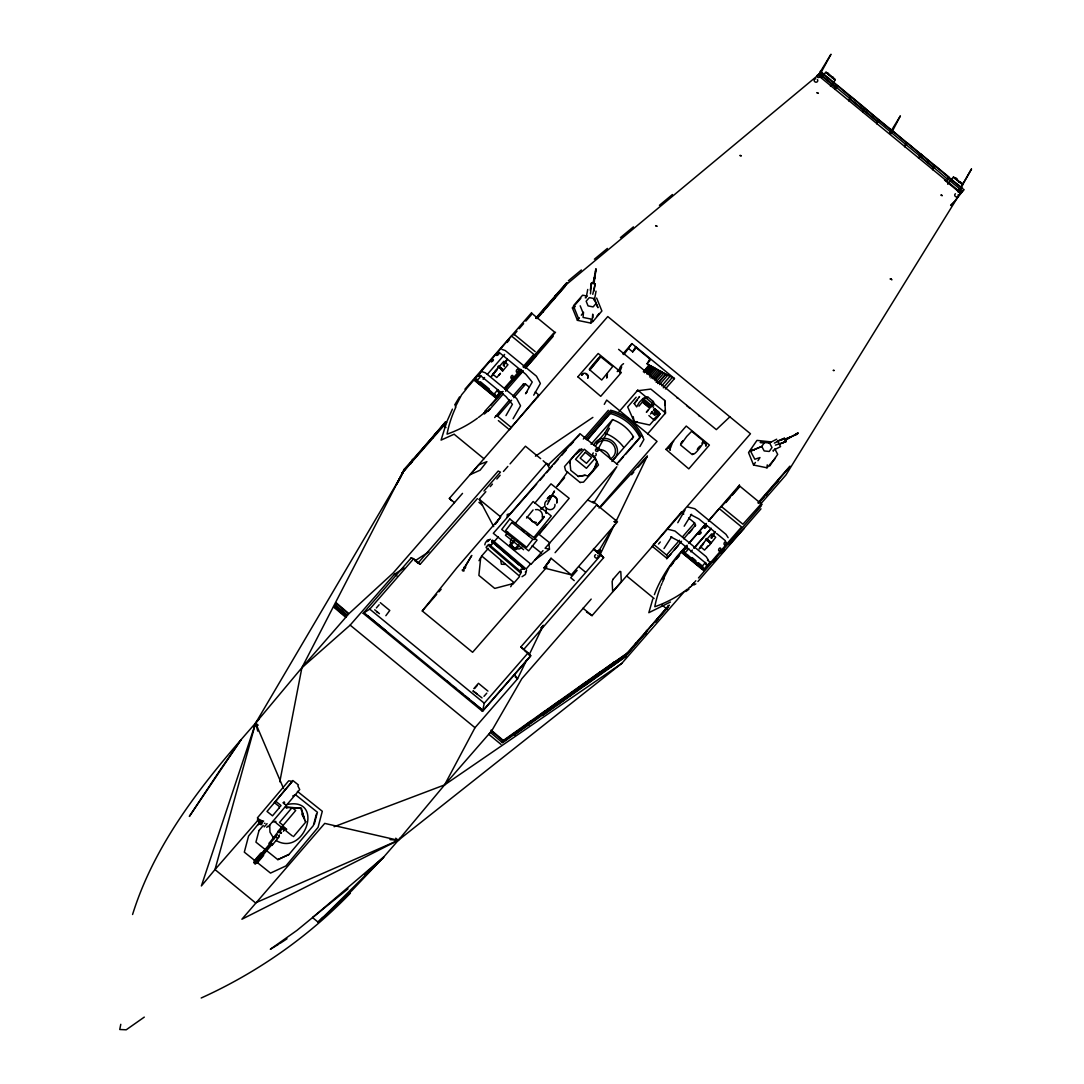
<?xml version="1.0" encoding="UTF-8"?>
<svg xmlns="http://www.w3.org/2000/svg" width="1084" height="1084" viewBox="0 0 1084 1084"><rect width="100%" height="100%" fill="white"/><g stroke="black" fill="none" stroke-linecap="round" stroke-linejoin="round"><path stroke-width="1.5" d="M514.453 548.138L515.781 548.829L514.981 549.209M515.862 549.141L511.147 545.198L509.846 545.388M587.962 376.663L587.718 378.275C590.414 374.346 583.07 370.742 581.593 375.349L581.878 374.861M607.257 374.305L606.674 378.059L607.46 373.953M611.213 530.171L599.52 549.791L600.509 550.265L599.52 549.791M616.227 519.683L615.373 520.618L616.308 519.71M656.43 412.787L655.82 412.15M705.887 445.754L705.264 443.342M819.016 74.064L820.046 74.403L830.981 54.254L819.057 73.929C822.837 76.341 814.68 74.891 820.087 74.281M971.345 169.063L959.909 189.348L971.562 169.09M546.282 507.8L546.16 513.301L545.902 511.323M649.316 374.657L649.722 374.088L648.747 374.102M594.195 283.398L594.655 277.328L592.812 283.127M580.794 298.317L572.406 307.951L577.42 320.336L590.834 323.086L591.092 320.159M751.7 449.047L748.556 452.651L753.57 465.036L766.984 467.8L767.242 464.86M590.468 293.832L591.512 283.046L595.17 283.805L593.937 291.027M480.686 557.718L478.884 575.401L494.738 588.422L512.393 583.761M484.86 544.886L484.968 543.87M591.024 287.517L591.512 283.046L593.951 283.547M259.252 822.553L260.079 823.135M254.726 863.596L256.745 860.953M269.699 824.734L269.97 832.173L273.913 838.718M686.687 545.984L681.267 552.217L703.597 570.563L741.578 526.946L719.248 508.613L708.394 521.065L739.424 485.185L739.112 487.353L732.486 494.954M796.13 434.86L798.203 433.261M591.512 283.046L590.279 290.282M593.49 548.545L601.105 554.805L520.889 646.891L528.152 652.853L484.277 703.218L482.516 711.348L363.167 613.314L369.752 609.127L413.627 558.761L420.24 564.208L477.38 498.613M542.19 517.231C543.518 513.179 539.737 508.613 535.469 509.643M593.747 280.485L595.251 272.043M594.709 277.355L594.14 280.553L595.685 272.098M587.731 289.469L586.132 297.788L585.252 297.843M596.037 291.176L594.452 299.726L597.962 307.707L594.384 298.628L589.33 297.585L586.159 301.216L588.056 305.891L593.111 306.921L596.268 303.303M279.794 781.808L301.894 667.703L404.373 469.128L446.052 421.771L443.776 425.755L402.042 473.085L444.223 424.02M120.785 1024.312L119.741 1029.502L126.205 1029.8L144.294 1017.104M510.984 545.916L510.388 545.076L511.905 546.146L511.485 546.783L509.724 545.333L513.735 540.577M513.355 548.003L512.149 546.526L512.136 547.244M513.531 548.355L511.905 546.729M514.941 548.504L514.832 548.111M515.09 549.236L514.493 548.409L515.334 548.856M514.968 549.114L515.876 548.992M830.059 75.65L827.905 72.953M957.687 180.378C957.335 176.8 951.196 177.234 956.305 179.28M259.672 821.333C261.583 823.135 256.813 823.948 259.659 820.263M592.772 294.306L595.17 283.805M259.157 822.444L259.564 820.791M259.022 830.493L255.932 842.132L277.843 859.653L288.927 854.504L313.371 825.547L316.433 813.976M314.346 823.84L317.409 812.255L295.498 794.735L292.721 796.022M655.603 411.215L654.709 409.793M462.516 493.383L393.14 573.029L349.075 613.53L301.894 667.703L255.607 723.096L214.998 869.571L201.38 885.953L255.607 723.096L400.511 477.096M556.851 502.976C558.179 500.009 555.889 496.486 552.786 495.971M657.08 412.638L656.525 411.595M680.088 514.548L681.389 512.109L683.787 514.073M465.375 566.444L471.77 555.428L464.968 566.58C462.949 567.23 466.513 568.693 465.497 566.553M598.49 448.275C594.168 446.391 598.747 452.773 598.49 448.275C598.056 446.229 596.769 449.413 598.504 448.329L609.452 428.288M960.627 189.131C956.278 187.532 962.348 193.06 959.638 188.657M556.702 502.691C559.534 496.608 550.049 492.664 547.393 498.816M652.785 599.059L648.828 612.69L670.44 602.027M891.807 132.289L900.384 115.866L889.801 133.183L890.899 133.847M621.688 366.893C619.154 375.24 617.324 367.639 623.544 363.655M671.863 444.359L670.44 448.058M132.573 914.503C156.096 839.084 207.491 777.445 258.94 719.275M593.585 299.807L594.127 298.33M500.754 560.482L501.377 564.236L505.307 564.371M525.632 571.58L525.361 572.257M654.397 594.628C661.43 575.929 673.205 559.412 687.134 545.198M455.28 407.015L461.635 394.752L465.741 389.806M663.029 579.601L669.384 567.338L681.267 552.217M599.886 555.008L614.506 524.52M615.969 521.472L647.405 455.903L600.563 507.095M526.865 659.546L517.556 678.828L474.995 727.689L444.576 784.911L398.289 840.303L241.895 919.232L324.739 823.393L398.289 840.303L621.864 663.313L683.95 592.04M529.006 655.088L543.314 625.427L541.106 627.934L543.314 625.427M452.434 409.142L446.662 422.042L441.08 440.104L454.304 434.128M485.347 542.894L487.38 540.13L490.537 539.29M396.27 484.426L403.329 471.77M396.866 484.101L404.44 469.806M397.909 482.285L404.373 469.128M402.367 473.437L404.738 469.25M410.28 463.573L412.652 460.172M413.194 459.548L410.822 462.936M421.229 450.998L424.007 447.069M424.223 446.893L421.446 450.808M432.245 438.342L435.036 434.413M435.24 434.237L432.462 438.166M443.275 425.687L445.348 422.055L403.709 471.066M503.382 369.996L500.551 367.381L499.724 368.397L497.813 366.826L498.586 365.918L501.201 369.183M542.135 312.206L544.507 308.805M545.13 308.086L542.65 312.26L544.913 308.276M553.152 299.55L555.523 296.149M556.16 295.431L553.788 298.832M564.181 286.894L565.143 285.214M566.959 282.965L564.696 286.948L537.136 318.588M410.863 558.558L411.364 557.691L413.627 558.761M273.751 803.461L274.293 802.526L279.767 806.916L279.238 807.851M268.317 826.713L299.712 789.559L297.843 785.846L298.371 784.911L292.883 780.521L274.97 802.024L292.355 781.456L288.737 780.792L257.355 817.932M494.67 417.584L509.561 399.942M280.458 806.415L280.986 805.48L275.499 801.09M272.965 822.079L273.52 821.103L275.011 822.295M522.922 384.983L523.545 383.885L525.618 384.142L529.222 387.096M505.971 415.606L512.393 404.332L506.025 396.622L479.399 374.739M513.098 418.722L520.564 405.782L516.648 398.506L485.402 372.842L482.068 371.663M277.396 834.68L270.214 843.447L269.32 843.271L270.905 842.62M281.677 827.255L282.463 825.872L286.677 829.246L285.824 830.737L292.355 835.954M509.385 429.671L538.829 394.996L535.225 392.029M282.761 827.973L283.493 826.699C275.864 838.379 280.878 824.246 284.171 830.005L283.439 831.293M281.569 832.634L278.669 831.13L269.171 843.162L269.645 844.111L271.962 845.398L279.265 836.74L278.873 835.656M279.469 834.965L278.791 835.805M281.271 833L279.726 831.658M285.485 828.488L284.171 830.005M533.734 395.172L540.401 383.479L536.472 376.202L505.239 350.538L501.906 349.373M537.637 397.069L538.829 394.996M497.041 521.987L498.396 519.615M487.353 541.675L487.786 541.065M478.993 560.685L481.662 555.997L488.315 548.368M521.282 572.067L488.952 544.385M492.055 544.276L491.784 541.282L524.114 568.964L520.835 569.357L521.106 572.352M513.924 548.463L514.304 547.854C518.111 551.282 512.786 546.946 514.439 549.805L510.008 545.198M623.91 354.59L631.904 343.614L674.465 378.573L672.337 377.408L663.286 387.801M628.937 348.818L632.677 351.893L635.427 347.083L649.872 358.953L647.121 363.763L649.059 365.362L644.032 371.134M548.192 501.431L554.48 491.011L547.339 504.466M604.276 404.346L606.701 400.077L657.039 441.418L599.005 508.03M543.301 518.152L544.276 516.445L537.163 524.913L526.919 516.77M510.699 586.729L513.369 582.04L481.662 555.997M587.325 440.063L611.268 412.069L612.65 412.435A43.197 39.851 29.7 0 1 640.197 435.05L640.793 436.324L616.62 464.087M596.2 443.058L604.777 433.207L612.636 419.522L591.051 444.291M649.059 365.362L650.427 365.755L644.397 372.679M650.427 365.755L665.766 374.292L657.717 383.533M637.135 391.31L637.785 390.172L646.606 397.435M643.232 398.316L639.248 402.408L636.674 406.906L634.221 403.587L639.533 396.595L639.167 397.245M546.146 565.482L551.051 558.26L571.268 574.872L617.501 521.811L597.27 505.198L597.853 506.147M665.766 374.292L672.337 377.408M631.972 439.332L633.53 436.689L611.945 461.459M835.33 87.032L836.36 85.216L820.439 72.086M653.191 407.841L653.706 406.92M834.694 89.403L836.97 85.419M835.425 89.281L837.498 85.65L850.425 96.774L849.395 98.59M639.885 446.567L643.91 439.521L642.243 435.985M658.259 414.264L659.357 412.503M658.503 414.061L659.357 412.557L654.831 408.776M637.419 390.809L650.834 389.075L664.722 400.47L665.535 412.977L647.595 433.966M848.677 100.88L850.954 96.896M501.553 742.364L502.583 740.548L491.147 730.833M673.72 441.107L668.638 447.692L669.329 447.367M863.379 110.08L864.409 108.265L851.482 97.14L850.439 98.956L863.609 109.809M862.661 112.37L865.14 108.143L820.29 71.246M514.602 734.857L516.878 730.873L514.846 735.155M680.779 443.478L683.245 440.646M528.464 725.061L530.726 721.077L528.694 725.359M877.362 121.571L878.392 119.741L865.466 108.617L864.422 110.446L877.593 121.3M876.658 123.82L879.124 119.633M542.298 715.25L544.574 711.267L542.542 715.562L625.603 656.755M543.03 715.101L545.103 711.456L557.935 701.931L556.891 703.746L544.073 713.286M556.891 704.112L558.409 701.456M705.928 446.052L705.969 443.613L703.353 441.459M681.389 512.109L652.229 546.295L666.945 558.382M570.712 695.494L572.786 691.849L585.617 682.324L583.544 685.955L570.482 695.196M677.785 522.718L685.02 510.036M671.701 536.688L664.018 548.545M597.921 676.348L599.953 672.066L503.03 740.67M691.592 514.29L684.18 526.201M666.66 558.883L681.565 541.228M905.316 144.538L906.346 142.709L893.419 131.584L892.376 133.413L905.546 144.267M904.571 146.801L906.834 142.817M694.925 526.268L695.549 525.171L694.6 522.949L688.597 518.017M625.319 656.497L627.595 652.514L669.343 605.17M628.029 652.649L626.986 654.465L668.625 605.468L667.595 607.284M633.706 646.877L635.969 642.893M644.506 634.411L646.579 630.766M644.723 634.221L646.999 630.238M645.021 634.465L647.297 630.481M645.427 633.923L646.389 632.257M919.273 155.988L920.302 154.172L907.376 143.047L906.332 144.863L919.503 155.73M918.554 158.291L921.034 154.064M655.535 621.755L658.313 617.826M656.05 621.809L658.53 617.636M707.527 540.889L708.299 539.967M737.974 487.719L739.424 485.185M709.153 545.591L715.711 537.298L711.565 533.897L706.28 539.967M711.118 542.583L706.334 538.504L705.562 539.426L707.473 540.984L708.245 540.062L706.822 540.022M695.82 580.739L691.7 585.672L693.57 583.531M933.243 167.478L934.286 165.662L921.359 154.538L920.316 156.353L933.487 167.207M932.538 169.768L935.018 165.554M765.412 495.618L768.19 491.689M765.914 495.673L768.407 491.513M946.495 181.285L949.001 177.031L864.937 108.386M777.472 481.147L778.8 479.575M776.645 482.773L779.22 479.033M947.687 184.253L953.446 176.922L962.917 184.7M760.44 504.236L785.941 474.968L960.668 192.464L819.274 76.314M960.668 192.464L959.232 194.984L964.001 189.51L951.142 205.662M454.657 404.996L459.521 396.92M547.379 498.654L548.992 496.729L551.458 495.889M702.012 443.207C707.242 438.18 694.234 456.825 693.001 453.789M515.401 548.694L514.385 548.531M757.96 460.686L759.965 457.57L754.803 459.223L750.494 451.066L761.781 446.432L764.518 442.489L769.613 443.031L771.984 447.516L769.261 451.472L764.152 450.93L761.781 446.432L752.526 450.375M702.391 442.882L703.394 440.931L691.673 431.31L686.714 436.459L680.549 444.996L692.269 454.616L693.448 453.668M889.801 133.183L890.533 132.79M749.383 451.351L756.971 440.389L771.117 441.893M769.708 466.012L777.689 454.345L774.762 448.817M577.42 320.336L579.249 317.72M753.57 465.036L755.399 462.434M258.615 823.352C259.252 819.694 260.661 823.542 261.772 820.805M670.861 566.051L673.489 562.393M657.297 414.657L658.015 413.668L659.031 414.508L658.313 415.497M658.273 413.397L653.964 409.346M495.361 524.304L500.727 516.919L479.236 499.263L485.835 491.689M571.268 574.872L544.019 567.948L551.051 558.26M652.622 411.31L650.495 414.047M581.309 315.227L583.517 312.273L583.057 317.422L592.257 319.306L592.718 314.157L592.921 317.612M498.992 375.213L500.442 373.303L496.784 377.503L492.651 374.102L493.22 373.303M706.741 547.799L708.191 545.889L704.532 550.089L700.386 546.688L700.969 545.902M522.976 366.826L533.829 354.36L511.512 336.013L466.161 389.061M594.317 364.088C576.62 383.75 612.243 341.243 595.604 362.517M645.644 397.083L642.677 399.603L644.14 401.473L651.267 406.663L653.557 405.009L654.235 404.142L653.34 401.554L648.137 397.286L645.644 397.083L642.677 399.603L651.267 406.663L654.235 404.142M644.14 401.473L644.709 400.755M649.343 405.741L649.912 405.023M819.626 74.417L821.306 72.303L818.447 75.582M700.115 445.931L697.242 449.467M546.973 566.918L472.597 652.297L422.272 610.956L456.337 568.409L499.941 517.813M657.609 412.543L658.313 411.676L654.37 409.196M658.584 415.524L659.966 413.803M483.112 379.251L484.548 377.489M697.622 448.898L698.909 447.326M690.86 551.837L692.297 550.076M638.937 406.161L642.622 401.703M507.908 532.217L505.469 535.279L523.626 549.71M515.51 523.152L533.125 501.526L551.268 515.957L534.114 537.217M534.886 503.057L550.997 483.857L569.181 498.315L538.897 534.534M526.512 518.057L533.057 510.008M537.203 525.415L542.854 518.938M596.959 461.445L594.032 469.142L588.084 475.957M533.965 539.669L546.593 524.615M273.805 803.38L267.016 811.442L272.49 815.832L279.293 807.756M259.726 821.428L260.865 820.032M259.564 822.526L248.561 836.049L244.32 852.146L254.794 860.533M257.829 824.938L261.989 822.133M262.653 822.106L263.615 820.967M262.071 823.677L261.095 824.816L258.656 822.864M258.981 830.547L263.263 825.466M264.211 826.889L265.173 825.751M265.553 825.412L267.07 823.596M266.759 827.363L267.721 826.225M281.826 826.835L278.087 831.252L278.791 832.661M254.117 861.021L260.729 853.203L263.371 854.639L263.588 855.493L256.976 863.325M254.862 860.94L261.501 853.094M253.683 862.62L270.458 843.176M280.024 831.306L278.371 831.482L279.293 832.336M254.157 862.891L271.081 843.271M256.529 860.777L254.767 863.501M262.775 853.393L271.108 843.542M262.992 853.569L271.325 843.704M254.93 863.501L271.718 843.623M255.417 864.016L257.504 861.55M259.591 859.097L272.07 844.314L271.379 843.88M293.493 836.577L306.067 821.686L304.943 821.062M525.415 368.452L553.246 336.243M697.893 581.525L760.995 508.83M464.928 389.21L531.675 312.599M481.011 371.826L477.787 375.538L480.971 376.094M507.055 342.517L509.263 339.983M513.694 335.051L517 331.243M519.209 328.709L523.626 323.642M525.835 321.108L531.363 314.767M535.794 318.154L566.675 282.721M487.353 374.373L504.602 354.414M536.187 318.357L566.553 283.493M536.756 318.439L566.105 284.74L817.986 75.257M443.383 426.364L446.716 422.53M496.662 369.278L498.965 366.622L503.112 370.023L502.678 370.782L500.916 369.373L501.621 368.56L502.271 370.064M494.656 371.785L496.309 369.901L491.418 376.311L497.271 369.603M498.545 367.381L503.83 361.311L507.962 364.712L502.434 371.216M573.856 305.241L582.623 295.187L587.298 296.135M501.269 391.744L495.849 397.977L473.518 379.63M504.534 388.004L520.808 369.319M485.835 410.944L483.965 413.085L485.781 411.039M490.74 405.375L502.895 391.419M505.103 388.885L520.564 371.134M523.87 367.341L553.694 333.1M488.085 411.31L503.382 393.763M505.578 391.229L523.22 370.985M512.786 396.229L523.545 383.885M495.578 415.999L497.651 416.242L511.634 400.199M513.789 397.72L525.618 384.142M527.339 391.69L525.55 393.736L532.23 382.042L525.862 374.319L499.223 352.449M590.834 323.086L592.934 320.688M597.121 315.864L599.222 313.466M592.718 321.785L601.891 311L596.647 298.059M451.567 500.673L449.359 498.423L607.785 316.555L750.467 433.763L592.04 615.631L586.498 612.013M821.238 77.452L825.832 72.181L835.29 79.972L830.452 86.232M301.894 667.703L350.146 625.129L394.441 574.276L404.088 567.962M363.167 613.314L411.364 557.691M376.378 607.921L379.143 604.75M414.671 560.414L417.99 563.124L498.193 471.052L500.456 472.123L483.979 491.038M490.239 486.635L492.434 484.101M496.838 479.047L500.144 475.253M503.45 471.472L507.854 466.418M510.049 463.884L525.455 446.202L540.631 458.654M385.85 615.712L389.779 610.468L380.321 602.69M622.853 353.994L631.904 343.614M632.677 351.893L636.647 347.341M499.981 516.838L546.607 463.302L549.195 465.429M422.272 610.956L436.703 594.384M438.925 591.837L441.147 589.289M536.634 484.087L493.315 533.287L531.079 564.317L543.003 550.631M507.556 516.811L579.967 433.668L617.894 464.833M539.94 480.293L544.358 475.226M546.566 472.692L552.027 466.418M554.168 463.952L558.463 459.02M561.688 455.321L565.983 450.388M570.279 445.456L573.504 441.757M647.121 363.763L650.102 360.349M493.857 542L498.288 536.905M583.327 439.034L608.341 410.308M643.313 371.785L649.343 364.861M585.536 439.006L610.577 410.253L613.056 410.904A44.905 41.422 29.7 0 1 641.687 434.413L642.744 436.676M644.533 372.449L650.563 365.525M587.081 439.833L611.268 412.069M646.389 372.002L651.525 366.053M581.769 449.183L575.631 454.02L569.805 460.957L570.767 470.361L578.341 476.404L584.967 475.226L588.233 476.052C592.379 471.323 601.457 462.692 593.598 457.014M646.579 373.858L652.731 366.704M258.94 819.125L214.998 869.571L255.512 902.864L398.289 840.303L395.728 838.203M647.961 374.319L653.991 367.395M649.275 375.037L655.319 368.113M619.072 411.663L637.785 390.172M649.695 376.975L656.741 368.899M567.555 472.014L556.824 486.648L564.574 477.746M651.05 378.086L658.245 369.712M636.159 397.205L627.69 406.934L634.194 421.622L649.668 424.996L658.151 415.267M652.703 378.614L659.736 370.538M654.126 379.386L661.159 371.311M634.221 403.587L637.094 400.281M509.981 544.886L510.984 545.388L514.602 541.241M510.483 546.282L511.485 546.783M654.912 380.579L662.405 371.988M511.905 546.146L510.32 545.36M656.01 382.124L664.058 372.882M514.304 547.854L515.185 548.518L518.64 544.547M657.92 383.167L665.969 373.939M595.211 458.193L586.417 468.288L575.523 459.318L584.303 449.237L595.211 458.193L598.49 464.968L583.504 482.163L580.55 482.326M515.821 549.751L518.911 546.038M659.628 384.576L667.88 374.983M661.809 385.836L670.088 376.189M665.413 388.966L674.465 378.573M654.248 409.82L654.939 409.02M619.059 461.798L623.449 456.757M625.644 454.237L639.939 437.828L639.343 436.554A43.197 39.851 29.7 0 0 611.796 413.939L610.4 413.573M512.908 584.195L519.561 576.553M526.214 568.924L530.645 563.829M549.005 544.249L549.48 549.236L545.076 548.26L616.81 466.743L593.734 503.03L587.799 500.036M555.089 552.691L596.932 504.643L593.07 501.472M544.019 567.948L549.507 561.634M631.566 474.711L633.774 472.177M638.191 467.123L647.013 456.987M473.884 688.597L478.464 683.327L487.936 691.104M577.122 570.374L570.712 577.718L574.222 580.604M474.535 688.557L477.299 685.386M523.45 649.763L603.666 557.677L601.105 554.805M482.028 697.92L472.922 690.901L476.96 693.76M483.992 696.334L486.77 693.164M953.676 177.302L962.538 184.592M591.187 599.086L521.811 678.733L491.77 730.738L444.576 784.911L334.129 826.713M278.886 944.137L270.309 949.272L296.975 930.37L312.544 917.579L318.168 922.199L351.88 890.587L383.655 857.105L400.511 837.756M658.516 544.019L660.305 541.973M667.581 557.284L666.633 555.062L679.533 540.238M682.757 536.539L694.6 522.949M683.706 538.762L695.549 525.171M667.744 557.65L670.969 553.938M674.194 550.238L678.503 545.293M689.261 532.949L692.486 529.236M689.37 542.65L706.05 523.491M688.855 543.49L706.226 523.558M676.226 559.385L679.533 555.591M682.839 551.797L687.256 546.729M725.86 502.569L730.277 497.488M694.099 547.962L711.28 528.247M694.045 548.179L711.023 528.68M766.984 467.8L775.372 458.166M704.41 541.864L706.714 539.209L710.86 542.61L710.426 543.369L708.651 541.959L709.37 541.146L710.02 542.65L707.879 540.902M702.405 544.385L704.044 542.488L699.166 548.911L703.069 544.425M757.973 502.841L789.938 466.134M758.421 502.962L789.829 466.919M625.658 656.05L645.766 632.975M657.405 619.601L667.812 607.663M759.166 502.786L764.369 496.811M766.036 494.9L777.689 481.526M698.489 577.962L761.442 505.7M920.235 156.502L933.161 167.627M948.771 177.302L962.944 188.575M648.435 409.928L646.362 412.272L650.048 407.814M502.691 391.69L484.805 411.297M504.941 389.156L521.811 370.172M524.06 367.652L555.55 332.205M720.833 507.298L739.789 486.147L762.12 504.494M760.629 504.494L742.933 524.222L722.323 507.298M514.751 379.454L522.745 370.742M526.174 367.002L536.444 355.796M569.927 463.044L569.683 460.836M585.103 475.307L578.246 476.513M690.549 586.891L693.977 583.151M713.367 562L716.795 558.26M721.361 553.287L724.789 549.547M729.356 544.574L744.18 528.396M656.89 416.053L653.544 419.643L648.882 415.551M322.761 917.403L318.168 922.199L383.655 857.105L312.544 917.579L348.018 888.826M595.211 271.42L596.092 269.035L596.01 271.583M350.403 893.148C308.032 937.091 256.894 972.795 201.204 997.998M578.883 435.592L547.759 465.266L549.873 468.884M729.857 416.839L716.334 429.63L618.598 349.346M364.427 874.747L383.655 857.105M484.358 414.007L490.158 408.939M582.04 374.671L583.422 373.763M681.606 442.245L683.042 440.998M511.567 546.038L511.269 545.428M512.109 547.257L513.545 548.165M959.069 181.516L961.942 182.952M487.624 541.363L489.033 540.238M950.614 205.079L954.476 201.827M568.382 280.756L581.39 269.984M594.398 259.198L607.406 248.426M620.414 237.64L633.422 226.868M659.424 205.31L672.432 194.537M575.753 454.142L581.905 449.304L579.493 449.372L564.52 466.554L565.618 470.578L580.346 482.678M685.82 591.552L689.004 589.127M534.751 560.103L549.48 549.236M646.525 398.451L651.728 402.733L651.945 405.795L643.354 398.749L648.137 397.286M644.519 400.077L642.406 401.608L649.438 407.394L651.552 405.863M651.728 402.733L653.34 401.554M503.559 740.86L516.621 731.619L503.599 741.456M529.195 723.34L516.133 732.581L530.239 721.524L528.165 725.155L515.103 734.396M543.043 713.543L529.981 722.784L544.087 711.727M570.726 693.936L557.908 703.475M584.574 684.139L571.756 693.679M598.422 674.343L585.36 683.584L598.341 674.478M612.27 664.533L599.438 674.072M626.118 654.736L613.287 664.275M502.448 742.811L515.51 733.583M516.296 733.028L529.358 723.787M530.144 723.231L542.962 713.692M543.992 713.421L556.81 703.882M557.826 703.611L570.645 694.072M571.674 693.814L584.493 684.275M599.357 674.207L612.189 664.682M613.205 664.411L626.267 655.183M528.951 724.6L542.014 715.372M542.799 714.803L555.848 705.562M599.479 674.668L611.227 666.348L613.3 662.717L600.482 672.256L598.165 675.589M444.576 784.911L621.864 663.313M259.916 823.041L259.103 822.349M535.428 456.161L592.88 417.394M280.241 943.243L287.003 938.785M415.118 560.767L428.898 551.756M781.727 439.969L784.626 438.424L785.954 441.581L778.989 444.372M540.93 508.708L544.331 506.594M785.453 440.321L790.575 436.947L784.816 439.088M549.1 496.824L549.954 496.35M549.818 496.431L550.78 495.903M693.787 584.981L695.833 583.897M769.125 443.085L776.686 439.21M777.282 441.12L784.247 438.329L785.954 441.581L781.713 443.139M491.58 544.846L488.776 544.683M795.344 434.494L787.621 438.478L795.507 434.874M774.355 443.099L784.247 438.329M572.406 307.951L575.306 306.555M260.607 822.038L262.558 821.116M668.191 448.369C666.403 450.104 668.652 445.971 670.02 447.15M277.87 859.598L288.954 854.449M260.567 822.106L262.192 821.415M514.629 548.165L515.171 548.45M655.237 411.974L655.752 411.974M775.426 445.131L785.954 441.581M286.61 804.626C325.132 796.076 305.038 857.254 276.271 840.601M511.242 513.233L507.217 514.521L507.312 517.231M750.494 451.066L754.369 449.819M522.027 576.715L525.442 574.439L526.567 570.103M540.699 508.952L542.745 508.816M618.368 370.85L617.23 371.582L618.747 369.603L620.427 370.172L619.845 372.842L619.425 371.202M958.69 182.004L960.614 182.79M655.156 412.015L655.928 412.042M536.417 522.447L532.42 521.675L529.941 518.098M764.518 442.489L760.155 442.435L764.572 442.773M637.311 421.703L634.194 421.622L633.192 416.663M656.01 411.283L656.985 411.988M286.935 807.404L300.756 808.325L305.214 820.724M817.39 92.79C815.222 92.005 820.195 94.227 817.566 92.953M656.186 225.784C654.018 225.079 658.937 227.179 656.362 225.96M890.885 278.995L890.045 278.967L891.184 279.089M833.975 370.416L833.135 370.389L834.274 370.511M463.342 569.357C459.873 570.103 465.497 572.759 463.83 569.588M389.983 839.585L398.289 840.303M685.535 548.125L688.719 548.694M276.122 836.618L275.797 837.173M276.799 837.986L277.125 837.417M514.886 548.314L515.672 549.303M596.159 269.266L595.577 269.076M654.465 413.167L655.21 413.831M687.703 506.96L694.763 508.708L726.009 534.371L728.123 537.678M667.866 529.249L674.939 531.011L706.172 556.675L708.299 559.981M941.711 195.228C939.069 194.307 943.419 196.461 941.969 195.405M740.982 155.595L739.844 155.459L741.307 155.947M612.514 419.671L613.503 420.009A37.588 34.674 29.7 0 1 632.893 435.931L633.395 436.825M604.777 433.207L605.78 433.559A37.588 34.674 29.7 0 1 623.368 446.879M417.99 563.124L420.24 564.208M690.522 514.548L698.814 518.884L714.031 531.377M670.684 536.837L678.977 541.173L705.616 563.057M676.728 397.638L677.852 398.248M688.652 407.435L689.763 408.045M377.747 612.528L376.853 611.932M656.348 411.663L657.202 412.435M891.062 279.171L891.861 279.835L891.441 279.252M703.909 442.231L704.654 442.706M585.97 373.966L587.745 375.836M394.441 574.276L397.029 575.983M707.473 560.225L710.156 562.04L706.985 565.685L705.521 562.461M833.528 77.425C830.832 75.812 830.629 77.479 833.406 78.441M827.81 73.834L829.314 75.352M790.629 437.164L787.729 438.613M539.019 534.317L549.859 542.935M521.35 529.534L523.978 531.634M526.607 533.721L529.236 535.808M532.176 545.74L541.404 553.084M658.652 383.045L656.877 382.083M297.423 791.388L322.3 811.279L318.059 827.377L285.919 865.94L270.512 873.094L257.409 862.62M283.046 802.756L286.339 805.385M286.84 808.285L285.363 807.092L301.366 808.163L304.414 819.152L301.745 813.962M281.352 827.146L276.203 823.027L275.715 821.252M279.401 832.255L280.81 833.366M264.984 823.339L264.469 823.325M260.323 820.385L262.287 821.957M257.369 819.978L261.583 823.339M270.973 842.512L272.504 844.463L271.813 845.276L270.268 843.325M826.293 72.303L835.154 79.579L826.049 72.574M944.53 180.039L960.234 192.952M652.92 402.611L665.535 412.977M658.937 412.963L659.939 413.952L657.947 416.784L654.912 420.05L653.882 419.21M653.666 410.064L657.039 412.841M643.571 402.191L648.774 406.459M643.124 402.76L648.313 407.028M532.054 313.561L554.371 331.907M651.823 411.947L655.115 414.657L657.338 412.327L654.722 415.213L651.416 412.489M514.575 334.699L535.184 351.636M716.565 533.463L725.44 540.753M480.51 381.825L489.44 389.156M692.093 557.555L695.914 560.699M698.462 562.786L702.296 565.943M497.651 416.242L510.862 427.096M653.422 544.209L666.633 555.062M498.355 420.606L508.166 428.668M543.152 460.741L547.528 464.806M443.492 425.497L445.998 427.543M454.738 434.738L483.938 458.722M626.62 575.929L654.086 598.504M661.89 604.899L667.067 609.154M593.544 549.371L603.666 557.677M579.357 567.095L585.17 571.878M478.925 502.353L482.448 505.212M449.359 498.423L454.494 502.637M583.002 608.219L592.04 615.631M524.656 650.752L530.699 655.725L530.212 656.592L482.516 711.348L481.011 708.936L471.906 701.456M515.144 676.836L517.556 678.828L514.683 674.831M374.698 609.777L379.427 613.666M369.752 609.127L484.277 703.218M363.668 612.446L483.003 710.481L530.699 655.725L528.152 652.853M367.788 615.929L385.999 630.888M447.177 681.145L449.779 683.286M453.681 686.484L456.283 688.625M458.884 690.765L462.787 693.977M465.388 696.118L469.304 699.316M488.694 734.274L500.998 744.383M350.146 625.129L474.995 727.689M257.762 731.104L255.607 723.096L258.182 725.21M892.389 131.191L879.232 120.324L878.433 121.882L891.59 132.736M819.626 73.631L835.561 86.774M836.455 87.465L849.626 98.319M820.534 75.053L835.249 87.181M850.127 99.362L863.298 110.216M864.111 110.853L877.281 121.706M962.213 188.684L949.069 177.803L948.256 179.348L961.413 190.228M491.133 730.101L503.274 740.399M490.347 732.391L501.784 742.106M336.148 602.772L348.276 613.083M336.148 603.503L347.598 613.219M335.349 605.062L346.799 614.777M335.037 605.468L346.474 615.184M334.319 606.877L345.755 616.593M333.628 607.026L345.769 617.324M492.421 540.103L525.469 568.395M491.824 540.74L524.778 568.937M491.608 541.58L518.965 565.008M521.458 567.135L523.938 569.263M656.091 412.164L656.403 412.855M654.451 410.795L654.75 411.5M670.346 447.353L670.034 450.294L670.048 449.25M698.543 415.253L699.614 416.446M686.633 405.457L687.703 406.663M515.51 548.558L519.101 548.978A6.721 6.192 29.7 0 0 521.797 547.217M512.163 546.959L512.989 547.217M520.889 646.891L522.596 648.801M627.88 652.771L599.94 672.066L597.392 676.159L584.561 685.698L586.634 682.053L599.466 672.527M558.423 701.47L556.133 705.44M283.981 801.781L284.645 802.607M283.493 802.851L284.157 803.691M956.657 179.687L957.118 180.459M778.8 443.492L780.575 446.594L773.014 450.47L773.285 451.269M777.702 440.903L779.41 444.155M479.236 499.263L493.694 526.607M257.951 818.406L259.618 821.726M497.773 389.874L499.236 393.099M255.607 723.096L283.574 788.583M580.184 305.81L582.907 312.517M573.45 305.959L578.693 318.913M510.713 545.008L510.347 541.797A6.721 6.192 29.7 0 1 511.689 538.924M664.722 400.47L664.885 405.389M665.061 410.321L665.183 413.6M959.841 189.917A1.423 1.314 29.7 0 1 959.801 192.044A1.423 1.314 29.7 0 1 957.673 191.326A1.423 1.314 29.7 0 1 958.812 189.578M958.188 194.673A1.829 1.68 29.7 0 1 957.335 196.787A1.829 1.68 29.7 0 1 955.004 196.001A1.829 1.68 29.7 0 1 955.451 193.751M598.774 449.494A10.42 9.607 29.7 0 1 610.143 458.817M599.98 551.322A1.423 1.314 29.7 0 1 599.371 553.328A1.423 1.314 29.7 0 1 597.474 552.108A1.423 1.314 29.7 0 1 599.059 550.74M554.981 504.372A5.284 4.878 29.7 0 1 550.564 509.629A5.176 4.77 29.7 0 1 545.821 507.475M545.144 506.323A5.176 4.77 29.7 0 1 544.805 505.063A5.284 4.878 29.7 0 1 546.77 500.632M819.518 75.474A1.423 1.314 29.7 0 1 818.799 77.506A1.423 1.314 29.7 0 1 817.011 76.029A1.423 1.314 29.7 0 1 818.948 74.999M817.39 79.552A1.829 1.68 29.7 0 1 816.767 82.072A1.829 1.68 29.7 0 1 814.233 80.866A1.829 1.68 29.7 0 1 815.737 78.766M597.853 555.401A1.829 1.68 29.7 0 1 597.352 557.867A1.829 1.68 29.7 0 1 594.804 557A1.829 1.68 29.7 0 1 595.739 554.696M593.883 444.779A12.52 11.558 29.7 0 1 612.799 441.432A12.52 11.558 29.7 0 1 612.541 460.09M595.78 445.687A10.42 9.607 29.7 0 1 611.511 442.909A10.42 9.607 29.7 0 1 611.308 458.437M595.848 453.464A1.829 1.68 29.7 0 1 595.482 455.849A1.829 1.68 29.7 0 1 592.975 455.334A1.829 1.68 29.7 0 1 593.341 452.949M597.718 449.115A1.423 1.314 29.7 0 1 597.691 451.229A1.423 1.314 29.7 0 1 595.563 450.51A1.423 1.314 29.7 0 1 596.688 448.776M514.141 548.612A6.477 5.976 29.7 0 1 511.526 546.471M660.522 586.918A132.627 122.356 29.7 0 0 655.224 604.547L654.79 606.728L656.945 605.97A127.587 117.709 29.7 0 0 687.31 589.195M660.996 585.699A132.627 122.356 29.7 0 1 662.012 583.273M662.541 582.081A132.627 122.356 29.7 0 1 664.207 578.504M690.413 586.715A127.587 117.709 29.7 0 1 688.354 588.382M455.89 407.096A132.627 122.356 29.7 0 0 447.475 431.96L447.042 434.142L449.196 433.383A127.587 117.709 29.7 0 0 477.434 418.207M485.659 411.554A127.587 117.709 29.7 0 1 478.505 417.408M463.803 567.704C465.09 570.591 465.944 565.536 463.803 567.704M504.141 365.254L504.168 365.999L504.141 365.254M507.231 359.292C502.529 369.387 501.364 365.159 507.231 359.292M598.395 550.591C600.292 554.818 601.525 547.406 598.395 550.591M614.181 521.661L615.441 521.919L614.181 521.661M711.89 537.854C721.47 522.84 707.459 540.157 711.89 537.854M795.764 434.074L797.892 433.112L795.764 434.074M589.926 369.983L601.701 380.037L612.745 366.473L600.807 356.853L589.926 369.983M612.948 579.344L612.148 581.552L612.663 591.647L621.322 581.715L620.793 571.62L619.872 571.39L612.948 579.344M412.692 459.481L410.714 463.708L412.692 459.481M480.388 382.842L479.602 384.224L474.914 380.376L478.071 380.945L480.388 382.842M480.7 383.113L479.927 384.468L484.683 388.384L485.456 387.029L480.7 383.113M485.795 387.286L485.009 388.655L489.805 392.611L490.591 391.229L485.795 387.286M490.903 391.487L490.117 392.855L494.765 396.676L493.315 393.465L490.903 391.487M555.645 295.376L553.667 299.604L555.645 295.376M577.867 376.812L600.739 396.324L621.335 372.517L598.178 353.492L577.867 376.812M486.567 546.715L486.106 547.528L519.168 575.834L520.889 573.206L487.949 544.995L486.567 546.715M665.928 449.372L688.801 468.871L709.397 445.063L686.24 426.053L665.928 449.372M558.938 701.646L556.864 705.291L569.696 695.752L572 692.419L558.938 701.646M572.257 691.66L570.225 695.942L572.257 691.66M586.105 681.863L584.073 686.145L586.105 681.863M613.788 662.27L611.755 666.538L613.788 662.27M614.33 662.459L612.257 666.091L625.075 656.552L627.392 653.218L614.33 662.459M688.137 555.428L687.351 556.81L682.663 552.962L685.82 553.531L688.137 555.428M688.448 555.699L687.676 557.054L692.432 560.97L693.204 559.615L688.448 555.699M693.53 559.872L692.744 561.241L697.554 565.198L698.34 563.816L693.53 559.872M698.652 564.073L697.866 565.442L702.513 569.263L701.05 566.051L698.652 564.073M935.343 166.028L934.3 167.844L947.226 178.968L948.27 177.153L935.343 166.028M220.675 769.206L189.348 816.442L240.973 739.898L220.675 769.206M509.778 518.992L501.743 529.439L528.68 550.862L537.054 540.089L509.778 518.992M511.797 522.542L505.618 530.577L526.648 547.312L532.84 539.276L511.797 522.542M292.084 807.607L279.523 822.471L283.141 825.371L295.702 810.507L292.084 807.607M477.529 375.809L474.751 378.993L477.963 379.576L480.74 376.378L477.529 375.809M497.502 390.145L494.724 393.343L496.215 396.622L498.979 393.424L497.502 390.145M478.871 464.697L470.226 474.629L480.09 470.199L486.906 461.635L478.871 464.697M585.333 452.313L580.225 458.18L586.471 463.315L591.579 457.448L585.333 452.313M685.278 548.396L682.5 551.593L685.711 552.163L688.489 548.965L685.278 548.396M705.25 562.745L702.473 565.929L703.95 569.208L706.727 566.024L705.25 562.745M704.898 527.935A1.626 0.813 -35.5 0 0 706.619 525.957A1.626 0.813 -35.5 0 0 704.261 526.675A1.626 0.813 -35.5 0 0 704.898 527.935M699.41 534.236A1.626 0.813 -35.5 0 0 701.131 532.258A1.626 0.813 -35.5 0 0 698.774 532.976A1.626 0.813 -35.5 0 0 699.41 534.236M719.884 550.794A1.599 0.948 -66.4 0 0 720.508 548.165A1.599 0.948 -66.4 0 0 718.665 549.588A1.599 0.948 -66.4 0 0 719.884 550.794M725.304 544.561A1.599 0.948 -66.4 0 0 725.928 541.932A1.599 0.948 -66.4 0 0 724.085 543.355A1.599 0.948 -66.4 0 0 725.304 544.561M497.149 355.349A1.626 0.813 -35.5 0 0 498.87 353.37A1.626 0.813 -35.5 0 0 496.513 354.089A1.626 0.813 -35.5 0 0 497.149 355.349M491.662 361.636A1.626 0.813 -35.5 0 0 493.383 359.671A1.626 0.813 -35.5 0 0 491.025 360.389A1.626 0.813 -35.5 0 0 491.662 361.636M512.136 378.208A1.599 0.948 -66.4 0 0 512.759 375.579A1.599 0.948 -66.4 0 0 510.916 376.988A1.599 0.948 -66.4 0 0 512.136 378.208M517.556 371.975A1.599 0.948 -66.4 0 0 518.179 369.346A1.599 0.948 -66.4 0 0 516.336 370.755A1.599 0.948 -66.4 0 0 517.556 371.975"/></g></svg>
